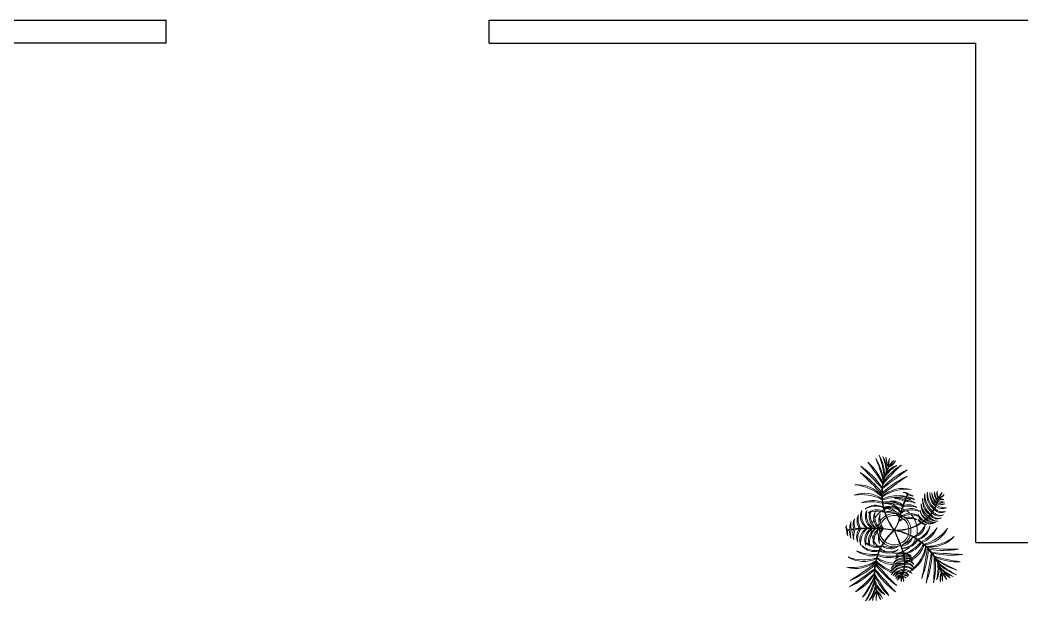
# Model space of a CAD drawing. Header units: inches. Extents: x -2770 to 3095, y -2847 to 3009.
# Drawn here: x 48.093 to 52.437, y 104.077 to 106.597 of the extents above; entities that cross this region are included whole.
import ezdxf

# ---------------------------------------------------------------- set-up
doc = ezdxf.new("R2010")
doc.units = ezdxf.units.IN
doc.header["$LTSCALE"] = 0.1
doc.header["$MEASUREMENT"] = 0
doc.layers.add('VERDE giardino - trees garden', color=7, linetype='Continuous', lineweight=13, true_color=0x317e30)

msp = doc.modelspace()

# ---------------------------------------------------------------- linework, layer by layer
for p, q in [((47.41352, 106.59743), (48.72636, 106.59743)), ((48.72636, 106.49743), (48.72636, 106.59743)), ((50.12636, 106.59743), (53.0487, 106.59743)), ((50.12636, 106.49743), (50.12636, 106.59743)), ((48.72636, 106.49743), (47.41352, 106.49743)), ((50.12636, 106.49743), (52.23661, 106.49743)), ((52.23661, 104.3311), (52.23661, 106.49743)), ((52.23661, 104.3311), (52.53707, 104.33117))]:
    msp.add_line(p, q)
at = {"layer": 'VERDE giardino - trees garden'}
for points in [[(51.9186, 104.47724, -0.0032741), (51.92104, 104.48459, -0.1856989), (51.98113, 104.48284, 0.2665843), (51.92317, 104.49075, -0.0074359), (51.92924, 104.50724, -0.1390541), (51.9746, 104.50177, 0.1965035), (51.93172, 104.51358, -0.003728), (51.93504, 104.52174, -0.0300523), (51.95602, 104.51556, 0.0340886), (51.9407, 104.52335, -0.0931431), (51.97094, 104.51689, 0.1522864), (51.93813, 104.52903, -0.0039536), (51.9419, 104.53758, -0.0733329), (51.96557, 104.53154, 0.1034161), (51.94392, 104.54201, -0.6754846), (51.94197, 104.54306, 0.2299825), (51.92207, 104.5485, -0.2513535), (51.94004, 104.53883, 0.0042841), (51.93594, 104.52953, 0.1547488), (51.9006, 104.53308, 0.1407181), (51.8324, 104.51884, -0.010568), (51.8317, 104.52968, -0.1755671), (51.95606, 104.5608, 0.2516699), (51.83163, 104.53146, -0.0076747), (51.83147, 104.53935, -0.0266076), (51.939, 104.61825, 0.0712426), (51.83153, 104.54666, -0.0184111), (51.83266, 104.56553, -0.0118723), (51.93908, 104.64607, 0.0836322), (51.8331, 104.56967, -0.0159924), (51.83547, 104.58592, -0.0318084), (51.91423, 104.66696, 0.1089945), (51.83666, 104.59216, -0.0229338), (51.84243, 104.61499, -0.1161538), (51.89508, 104.66541, 0.1985994), (51.8459, 104.62565, -0.034164), (51.85972, 104.65786, 0.1648462), (51.88925, 104.68512, -0.0918744), (51.85994, 104.65828, -0.0041172), (51.86191, 104.66202, -0.0169188), (51.88092, 104.6874, 0.1137096), (51.85956, 104.65863, -0.0732199), (51.86259, 104.69548, 0.1367607), (51.85904, 104.66134, 0.0029098), (51.85765, 104.65866, -0.0372397), (51.84737, 104.70075, 0.1446316), (51.85747, 104.65831, 0.018041), (51.8496, 104.64137, 0.1563829), (51.83314, 104.70465, -0.0900953), (51.84815, 104.63788, 0.0172649), (51.84203, 104.62108, 0.1184772), (51.81801, 104.70916, -0.0572395), (51.83996, 104.61444, 0.0098791), (51.83724, 104.60457, 0.0814523), (51.80332, 104.69574, -0.0368828), (51.83585, 104.59882, 0.0088876), (51.83394, 104.58982, 0.1119403), (51.76832, 104.67884, -0.0319462), (51.83318, 104.5857, 0.0157176), (51.83086, 104.56959, 0.0838459), (51.73844, 104.66241, -0.0118756), (51.83046, 104.56569, 0.0169051), (51.82936, 104.54821, 0.070199), (51.73608, 104.63478, -0.0265549), (51.82926, 104.53971, 0.0070618), (51.82939, 104.5324, 0.2496282), (51.712, 104.58067, -0.1751685), (51.82947, 104.53004, 0.0097874), (51.83009, 104.51992, 0.2582002), (51.7089, 104.53569, -0.1741813), (51.83044, 104.51594, 0.0100747), (51.83165, 104.50557, 0.196953), (51.74061, 104.50302, -0.1112711), (51.83227, 104.50131, 0.0160734), (51.83534, 104.48495, 0.3066703), (51.75775, 104.47626, -0.2282961), (51.83607, 104.48174, 0.0087607), (51.83829, 104.47294, 0.0229391)], [(51.85765, 104.65866, 0.0003777), (51.85747, 104.65831, 0.0408658)], [(51.85972, 104.65786, -0.0004616), (51.85994, 104.65828)], [(51.83724, 104.60457, 0.0057094), (51.83585, 104.59882, 0.0408658)], [(51.84203, 104.62108, 0.0067142), (51.83996, 104.61444, 0.0408658)], [(51.84243, 104.61499, -0.0109195), (51.8459, 104.62565)], [(51.8496, 104.64137, 0.0036482), (51.84815, 104.63788, 0.0408658)], [(51.83086, 104.56959, 0.0037911), (51.83046, 104.56569, 0.0408658)], [(51.83266, 104.56553, -0.0040479), (51.8331, 104.56967)], [(51.83394, 104.58982, 0.0040361), (51.83318, 104.5857, 0.0408658)], [(51.83547, 104.58592, -0.0061882), (51.83666, 104.59216)], [(51.82936, 104.54821, 0.0082092), (51.82926, 104.53971, 0.0408658)], [(51.82939, 104.5324, 0.0022765), (51.82947, 104.53004, 0.0408658)], [(51.83009, 104.51992, 0.0038591), (51.83044, 104.51594, 0.0408658)], [(51.83147, 104.53935, -0.0071248), (51.83153, 104.54666)], [(51.8317, 104.52968, -0.0017434), (51.83163, 104.53146)], [(51.83269, 104.51567, -0.0031045), (51.8324, 104.51884)], [(51.93285, 104.52223, 0.1405232), (51.83269, 104.51567, 0.0101237), (51.83392, 104.50534, -0.1388288), (51.89916, 104.50036, 0.1060773), (51.86533, 104.50984, -0.2675666), (51.92096, 104.49113, -0.007749), (51.92731, 104.50839, 0.1334177), (51.88574, 104.52249, -0.197101), (51.92953, 104.51404, -0.0038081), (51.93293, 104.52241)], [(51.9006, 104.53308, -0.082287), (51.9407, 104.52335, 0.0300961)], [(51.93172, 104.51358, 0.0028782), (51.92924, 104.50724)], [(51.93504, 104.52174, 0.0030806), (51.93285, 104.52223, 0.1760852)], [(52.07864, 104.52669, 0.1964968), (52.09935, 104.53908, -0.3393506), (52.07835, 104.52605, -0.0010929), (52.07826, 104.52606), (52.09166, 104.54852, 0.1095325), (52.07607, 104.52641, -0.0006462), (52.07595, 104.52594, -0.1468809), (52.06879, 104.55402, 0.2497023), (52.07493, 104.52207, -0.0084738), (52.07314, 104.516, -0.182999), (52.05743, 104.55054, 0.2272095), (52.07141, 104.51074, -0.0100915), (52.06881, 104.50367, -0.1829272), (52.04674, 104.54605, 0.2298257), (52.06727, 104.49985, -0.0086045), (52.06469, 104.49396, -0.1992949), (52.03723, 104.54745, 0.2214673), (52.06192, 104.48817, -0.0126605), (52.05747, 104.47982, -0.2410863), (52.02742, 104.54995, 0.2881336), (52.0551, 104.47575, -0.0140466), (52.04946, 104.4669, -0.231299), (52.01602, 104.54368, 0.2892541), (52.04634, 104.46244, -0.0124142), (52.04073, 104.45506, -0.2487067), (52.00712, 104.52379, 0.2803333), (52.03714, 104.45071, -0.0100485), (52.03216, 104.44509, -0.2315583), (52.00037, 104.49893, 0.2859723), (52.02777, 104.44048, -0.010639), (52.02206, 104.43495, -0.2362864), (51.99536, 104.47056, 0.2289416), (52.01842, 104.43165, -0.0103543), (52.01252, 104.42666, -0.1998259), (51.98697, 104.45319, 0.2758713), (52.00803, 104.42313, -0.0088571), (52.00269, 104.41922, -0.1543213), (51.98657, 104.43124, 0.2582605), (52.00019, 104.41748, -0.0307744), (51.98046, 104.40572, 0.0735685)], [(51.98093, 104.40347, 0.0329043), (52.00226, 104.41622, 0.3178556), (52.02311, 104.40965, -0.1824855), (52.00478, 104.41798, 0.008732), (52.01008, 104.42191, 0.2377566), (52.05315, 104.41301, -0.1817554), (52.01455, 104.42546, 0.0097218), (52.02015, 104.43023, 0.2607588), (52.06202, 104.41767, -0.1737805), (52.02394, 104.43368, 0.0101918), (52.02946, 104.43905, 0.2526173), (52.0727, 104.42395, -0.2605349), (52.03373, 104.44353, 0.0098858), (52.03869, 104.44912, 0.3788575), (52.08838, 104.43777, -0.3467614), (52.04225, 104.45342, 0.0123544), (52.04791, 104.46084, 0.3735213), (52.09695, 104.45079, -0.3260484), (52.05099, 104.46523, 0.0141192), (52.05676, 104.47421, 0.3393974), (52.10595, 104.46534, -0.281611), (52.05912, 104.47825, 0.0127726), (52.06368, 104.48676, 0.2388744), (52.10966, 104.48071, -0.1268449), (52.06653, 104.49267, 0.0084631), (52.06911, 104.49852, 0.2909011), (52.10209, 104.49939, -0.1823557), (52.07068, 104.50239, 0.0097267), (52.07324, 104.50928, 0.2251451), (52.10059, 104.50645, -0.0899286), (52.07502, 104.5146, 0.0080981), (52.07677, 104.52047, 0.1815349), (52.09853, 104.51709, -0.001325), (52.0778, 104.52428, 0.0024488), (52.07826, 104.52607, 0.3420496)], [(52.07141, 104.51074, 0.0074117), (52.07314, 104.516, 0.3587437)], [(52.07324, 104.50928, 0.0074229), (52.07502, 104.5146, 0.3420496)], [(52.07493, 104.52207, 0.0053565), (52.07595, 104.52594, 0.3587437)], [(52.07607, 104.52641, 0.0273353), (52.07826, 104.52606, -0.217634)], [(52.07677, 104.52047, 0.0052197), (52.0778, 104.52428, 0.3420496)], [(51.78457, 104.39651, -0.2399125), (51.76375, 104.46957, 0.3776554), (51.78436, 104.39467, 0.0010095), (51.78432, 104.39427, 0.0077094), (51.76603, 104.3941, -0.2523863), (51.74246, 104.46999, 0.3869458), (51.76468, 104.39407, 0.0114131), (51.73764, 104.39272, -0.1817443), (51.72788, 104.45083, 0.2675666), (51.73194, 104.39228, 0.007749), (51.71365, 104.39049, -0.1334177), (51.71049, 104.43428, 0.197101), (51.70762, 104.38978, 0.0046762), (51.69662, 104.38831, -0.1020736), (51.69628, 104.42214, 0.1526255), (51.69101, 104.38748, 0.0042841), (51.68098, 104.38586, -0.2513535), (51.67615, 104.40569, 0.2299825), (51.67639, 104.38506, -0.014727), (51.67694, 104.38403, 0.1082635), (51.68158, 104.35931, -0.0733329), (51.68171, 104.38374, -0.0039536), (51.69094, 104.38523, 0.1522864), (51.69441, 104.35042, -0.1082044), (51.69707, 104.38614, -0.0044572), (51.70751, 104.38754, 0.1965035), (51.70811, 104.34307, -0.1390541), (51.71427, 104.38834, -0.0074359), (51.73176, 104.39005, 0.2665843), (51.72478, 104.33197, -0.1856989), (51.73826, 104.39055, -0.0109624), (51.76414, 104.39184, 0.3842177), (51.73848, 104.31745, -0.2518218), (51.76584, 104.39189, -0.0077332), (51.78412, 104.39206, 0.00108), (51.78408, 104.39163, 0.3765395), (51.7598, 104.31802, -0.039649), (51.75898, 104.33126, 0.2901552), (51.81546, 104.31142, 0.0229391)], [(51.83035, 104.46844, 0.2374347), (51.78014, 104.46593, -0.0084948), (51.78064, 104.46873, 0.0158496), (51.77911, 104.46533, 0.0482983), (51.77043, 104.45895, -0.0209252), (51.7778, 104.46185, 0.2485212), (51.78658, 104.40754, 0.0281803)], [(51.83829, 104.47294, 0.0944279), (51.88074, 104.38577, 0.0408658), (51.78432, 104.39427)], [(51.83829, 104.47294, 0.0229391), (51.83035, 104.46844, 0.2374347)], [(51.83165, 104.50557, 0.0041574), (51.83227, 104.50131, 0.0408658)], [(51.8345, 104.5014, -0.0038845), (51.83392, 104.50534)], [(51.91653, 104.478, -0.0034356), (51.9191, 104.48574, 0.0293327), (51.91173, 104.49223, 0.0940657), (51.8345, 104.5014, 0.0166306), (51.83767, 104.48462, -0.1786005)], [(51.83534, 104.48495, 0.0031766), (51.83607, 104.48174, 0.0408658)], [(51.83767, 104.48462, -0.1786005), (51.88534, 104.48369, -0.008554)], [(51.83827, 104.482, -0.0026161), (51.83767, 104.48462)], [(51.87029, 104.48285, 0.0902841), (51.83827, 104.482, 0.0080974), (51.84031, 104.47394, -0.0278419)], [(51.85072, 104.47821, 0.0352965), (51.83932, 104.47983, -0.3665722), (51.83928, 104.47999, -0.0821904), (51.85813, 104.48047, -0.0311688)], [(51.84031, 104.47394, -0.0278419), (51.85054, 104.47816), (51.85072, 104.47821, 0.0352965)], [(51.90844, 104.45091, 0.012738), (51.90123, 104.42157, -0.0230206), (51.88318, 104.3862, -0.0959485), (51.84031, 104.47394)], [(51.88874, 104.48356, 0.1448742), (51.84433, 104.50049, -0.2548841), (51.89769, 104.48266, -0.0488663)], [(51.85056, 104.47824, -0.0863636), (51.87655, 104.46779)], [(51.85813, 104.48047, -0.0311688), (51.87029, 104.48285, 0.0902841)], [(51.89051, 104.46456, 0.1602024), (51.85813, 104.48047, 0.3665722)], [(51.87015, 104.48287, -0.1293523), (51.9119, 104.46477, 0.4313754), (51.91197, 104.46501, 0.1197953), (51.88534, 104.48369)], [(51.88534, 104.48369, -0.008554), (51.88874, 104.48356, 0.1448742)], [(51.88874, 104.48356, -0.0177818), (51.89334, 104.47978)], [(51.89769, 104.48266, -0.0488663), (51.91653, 104.478, -0.0034356)], [(51.90624, 104.47081, 0.062421), (51.89769, 104.48266, -0.1630761)], [(51.91173, 104.49223, -0.0149452), (51.9235, 104.48812, 0.0568992), (51.89916, 104.50036, 0.1972865)], [(51.91326, 104.45987, -0.088667), (51.92992, 104.47212, 0.2518218)], [(51.92992, 104.47212, 0.0312494), (51.9186, 104.47724, -0.0032741)], [(51.92317, 104.49075, 0.0007717), (51.92256, 104.48903), (51.92248, 104.48878)], [(51.9355, 104.46893, -0.1731607), (51.99172, 104.46592, 0.2858137), (51.92992, 104.47212, 0.0312494)], [(52.0551, 104.47575, 0.0063089), (52.05747, 104.47982, 0.3587437)], [(52.05676, 104.47421, 0.0061961), (52.05912, 104.47825, 0.3420496)], [(52.06192, 104.48817, 0.0086012), (52.06469, 104.49396, 0.3587437)], [(52.06368, 104.48676, 0.0086755), (52.06653, 104.49267, 0.3420496)], [(52.06727, 104.49985, 0.0055037), (52.06881, 104.50367, 0.3587437)], [(52.06911, 104.49852, 0.0055211), (52.07068, 104.50239, 0.3420496)], [(51.7778, 104.46185, -0.0051462), (51.77965, 104.46246, 0.3695329)], [(51.78843, 104.41419, -0.1498099), (51.77965, 104.46246, -0.1241828), (51.82591, 104.46548, 0.0989213)], [(51.78014, 104.46593, 0.0053091), (51.77911, 104.46533, -0.0209252)], [(51.79468, 104.42943, 0.0414731), (51.78843, 104.41419, -0.1498099)], [(51.79908, 104.43718, -0.0818375), (51.7999, 104.4644, 0.1539525), (51.79468, 104.42943, 0.0414731)], [(51.81538, 104.39326, -0.1832685), (51.79468, 104.42943, 0.2327009)], [(51.82591, 104.46548, 0.0989213), (51.79908, 104.43718, -0.0818375)], [(51.79908, 104.43718, 0.1480441), (51.81919, 104.39303, 0.2366064)], [(51.82936, 104.39228, -0.2906831), (51.82231, 104.45488, 0.2000612), (51.83521, 104.39176, 0.2045448)], [(51.82591, 104.46548, -0.0436018), (51.84181, 104.46109, 0.3695329)], [(51.84157, 104.46182, 0.0584716), (51.83035, 104.46844, -0.0209252)], [(51.84412, 104.46114, -0.3638175), (51.91462, 104.4472, 0.1964734), (51.84422, 104.46081, 0.1964734)], [(51.91042, 104.44979, 0.0125497), (51.90337, 104.42098), (51.9033, 104.42076, -0.0230233), (51.88516, 104.3852, 0.1327898), (51.98046, 104.40572, 0.3587437)], [(51.97007, 104.43292, 0.2099289), (51.90361, 104.42209, 0.2478177)], [(51.90406, 104.42408, -0.3010933), (51.96764, 104.43702, 0.2478177)], [(51.95625, 104.45188, 0.1552968), (51.90738, 104.4381, 0.2498277)], [(51.90783, 104.43991, -0.2045575), (51.95043, 104.45766, 0.2498277)], [(51.9355, 104.46893, 0.0753744), (51.91279, 104.45824, 0.2518218)], [(51.95043, 104.45766, 0.0471154), (51.9355, 104.46893, -0.1731607)], [(51.95625, 104.45188, -0.0910004), (51.98579, 104.44544, 0.1633781), (51.95043, 104.45766, 0.0471154)], [(51.96764, 104.43702, 0.047136), (51.95625, 104.45188, -0.0910004)], [(51.97007, 104.43292, -0.0360151), (51.98149, 104.42909, 0.0682375), (51.96764, 104.43702, 0.047136)], [(51.98046, 104.40572, 0.0735685), (51.97007, 104.43292, -0.0360151)], [(52.00803, 104.42313, 0.0076421), (52.01252, 104.42666, 0.3587437)], [(52.01842, 104.43165, 0.006573), (52.02206, 104.43495, 0.3587437)], [(52.02015, 104.43023, 0.0067838), (52.02394, 104.43368, 0.3420496)], [(52.02777, 104.44048, 0.0085209), (52.03216, 104.44509, 0.3587437)], [(52.02946, 104.43905, 0.0081867), (52.03373, 104.44353, 0.3420496)], [(52.03714, 104.45071, 0.007547), (52.04073, 104.45506, 0.3587437)], [(52.03869, 104.44912, 0.007389), (52.04225, 104.45342, 0.3420496)], [(52.04634, 104.46244, 0.0072894), (52.04946, 104.4669, 0.3587437)], [(52.04791, 104.46084, 0.0070895), (52.05099, 104.46523, 0.3420496)], [(51.82241, 104.30551, 0.0087607), (51.81857, 104.29729, -0.2282961), (51.74268, 104.31739, 0.3066703), (51.81725, 104.29427, 0.0160734), (51.81117, 104.27878, -0.1112711), (51.72082, 104.29434, 0.196953), (51.80976, 104.27471, 0.0100747), (51.80662, 104.26476, -0.1741813), (51.68353, 104.26821, 0.2582002), (51.80553, 104.26091, 0.0097874), (51.80302, 104.25109, -0.1751685), (51.67812, 104.22344, 0.2496282), (51.80249, 104.24879, 0.0070618), (51.80098, 104.24163, -0.0265549), (51.6916, 104.16577, 0.070199), (51.79949, 104.23326, 0.0169051), (51.79728, 104.21589, -0.0118756), (51.68873, 104.13819, 0.0838459), (51.79695, 104.21198, 0.0157176), (51.7962, 104.19572, -0.0319462), (51.71498, 104.11644, 0.1119403), (51.79617, 104.19154, 0.0088876), (51.79635, 104.18233, -0.0368828), (51.74618, 104.09325, 0.0814523), (51.79663, 104.17642, 0.0098791), (51.79745, 104.16622, -0.0572395), (51.75808, 104.07732, 0.1184772), (51.79823, 104.15931, 0.0172649), (51.80109, 104.14166, -0.0900953), (51.77379, 104.0789, 0.1563829), (51.80185, 104.13796, 0.018041), (51.8064, 104.11984, 0.1446316), (51.7885, 104.08006, -0.0372397), (51.80651, 104.11946, 0.0056725), (51.80822, 104.11384, 0.1370261), (51.80527, 104.07957, -0.0732199), (51.80922, 104.11634, 0.1137096), (51.82478, 104.08407, -0.0165977), (51.81113, 104.11202, -0.0075369), (51.80883, 104.11941, -0.0918744), (51.83257, 104.08753, 0.1648462), (51.8087, 104.11986, -0.034164), (51.80118, 104.1541, 0.1985994), (51.842, 104.1058, -0.1161538), (51.79977, 104.16522, -0.0229338), (51.7984, 104.18872, 0.1089945), (51.86053, 104.10068, -0.0318084), (51.7984, 104.19508, -0.0159924), (51.79913, 104.21149, 0.0836322), (51.88886, 104.11652, -0.0118723), (51.79948, 104.21563, -0.0184111), (51.80191, 104.23437, 0.0712426), (51.89401, 104.14386, -0.0266076), (51.80323, 104.24157, -0.0076747), (51.80487, 104.24928, 0.1459954), (51.86754, 104.20418, 0.0128276), (51.86597, 104.20106, -0.0113109), (51.86809, 104.20399, 0.016484), (51.8766, 104.20139, 0.0481536), (51.87043, 104.19108, -0.0448379), (51.87823, 104.20096, 0.0184824), (51.88798, 104.19884, 0.0577543), (51.87827, 104.1878, -0.0614467), (51.8904, 104.19843, 0.0170609), (51.89954, 104.19728, 0.1012267), (51.88535, 104.18392, -0.1025315), (51.90433, 104.19693, 0.0293887), (51.92019, 104.19699, -0.0032219), (51.91957, 104.19507, 0.2259469), (51.89025, 104.17549, -0.1818539), (51.91807, 104.19066, -0.0085306), (51.91618, 104.18566, 0.2477082), (51.8961, 104.16741, -0.1430252), (51.91452, 104.18236, 0.2196648), (51.91466, 104.1614, -0.0998345), (51.91579, 104.18215, -0.2188405), (51.92396, 104.16204, 0.3157275), (51.91737, 104.18273, -0.0013123), (51.93473, 104.17711, 0.1810354), (51.9182, 104.18471, 0.0065497), (51.92041, 104.19065, -0.0892118), (51.9415, 104.1832, 0.2233846), (51.92192, 104.19513, 0.0096903), (51.92368, 104.20103, -0.1811357), (51.94608, 104.18717, 0.2890282), (51.92459, 104.20443, 0.0076278), (51.92589, 104.21023, -0.1257254), (51.96061, 104.19585, 0.0795911), (51.95137, 104.20588, 0.0232628), (51.96213, 104.21236, -0.0367726), (51.9659, 104.20804, 0.041452), (51.96301, 104.21296, 0.2231835), (52.02154, 104.31175, -0.0076747), (52.02704, 104.3061, -0.0266076), (52.00221, 104.17505, 0.0712426), (52.03198, 104.30071, -0.0184111), (52.04402, 104.28614, -0.0118723), (52.02112, 104.15466, 0.0836322), (52.04653, 104.28281, -0.0159924), (52.05588, 104.26931, -0.0318084), (52.05354, 104.15633, 0.1089945), (52.05926, 104.26393, -0.0229338), (52.07061, 104.24331, -0.1161538), (52.06649, 104.17053, 0.1985994), (52.07534, 104.23314, -0.034164), (52.0872, 104.20016, 0.1648462), (52.0842, 104.16008, -0.0918744), (52.08733, 104.1997, -0.0055521), (52.08882, 104.1942, -0.0164584), (52.0921, 104.16353, 0.1137096), (52.0881, 104.19914, -0.0732199), (52.11102, 104.17011, 0.1373717), (52.0902, 104.1976, 0.0033885), (52.08926, 104.20099, -0.0372397), (52.12549, 104.17721, 0.1446316), (52.08916, 104.20136, 0.018041), (52.08336, 104.21912, 0.1563829), (52.13856, 104.18407, -0.0900953), (52.08203, 104.22266, 0.0172649), (52.07506, 104.23913, 0.1184772), (52.1527, 104.19109, -0.0572395), (52.07204, 104.24539, 0.0098791), (52.0673, 104.25446, 0.0814523), (52.15429, 104.21092, -0.0368828), (52.0644, 104.25962, 0.0088876), (52.05965, 104.2675, 0.1119403), (52.16836, 104.24715, -0.0319462), (52.0574, 104.27103, 0.0157176), (52.04811, 104.28439, 0.0838459), (52.179, 104.27955, -0.0118756), (52.04574, 104.28753, 0.0169051), (52.03463, 104.30105, 0.070199), (52.16188, 104.30136, -0.0265549), (52.0289, 104.30734, 0.0070618), (52.02382, 104.3126, 0.2496282), (52.14259, 104.35735, -0.1751685), (52.02215, 104.31427, 0.0097874), (52.01479, 104.32125, 0.2582002), (52.11418, 104.39237, -0.1741813), (52.01182, 104.32392, 0.0100747), (52.00387, 104.33067, 0.196953), (52.06871, 104.39464, -0.1112711), (52.00051, 104.33337, 0.0160734), (51.98711, 104.34325, 0.3066703), (52.03793, 104.40251, -0.2282961), (51.98439, 104.34509, 0.0087607), (51.97676, 104.35001, 0.0229391)], [(51.73826, 104.39055, 0.0027576), (51.73176, 104.39005, 0.0869414)], [(51.73764, 104.39272, 0.0024064), (51.73194, 104.39228)], [(51.78409, 104.37668, 0.2463612), (51.77491, 104.32287, -0.0480354), (51.75898, 104.33161, -0.1953293), (51.78395, 104.38946, 0.0321472)], [(51.76584, 104.39189, 0.0007203), (51.76414, 104.39184, 0.0869414)], [(51.76603, 104.3941, 0.0005688), (51.76468, 104.39407)], [(51.78395, 104.38946, 0.0321472), (51.78409, 104.37668, 0.2463612)], [(51.78482, 104.39206, 0.0036015), (51.78408, 104.39163, -0.039649)], [(51.80109, 104.39172, 0.0974756), (51.78409, 104.37668, 0.3624726)], [(51.82241, 104.30551, -0.094945), (51.88089, 104.3835, 0.0411668), (51.78412, 104.39206, 0.0869414)], [(51.78436, 104.39467, 0.0031683), (51.78498, 104.39427, 0.3917874)], [(51.78658, 104.40754, 0.0281803), (51.78457, 104.39651, -0.2399125)], [(51.78675, 104.39425, -0.0093681), (51.78457, 104.39651, 0.3776554)], [(51.80313, 104.39164, 0.0892555), (51.78512, 104.36808, 0.2392592)], [(51.78658, 104.40754, 0.0852294), (51.80109, 104.39393, 0.3514139)], [(51.78843, 104.41419, 0.0754491), (51.80319, 104.39385, 0.2328029)], [(51.79152, 104.3458, -0.2292285), (51.81545, 104.39105)], [(51.81898, 104.39083, 0.1797489), (51.79547, 104.33746, -0.3477889)], [(51.83523, 104.38954, 0.2004779), (51.81898, 104.32708, -0.2955349), (51.82999, 104.39001)], [(51.96611, 104.35628, 0.0722797), (51.89648, 104.38275, 0.1165979), (51.98093, 104.40347, 0.3420496)], [(51.9795, 104.35872, 0.2948093), (52.01684, 104.40653, -0.1507451), (51.98073, 104.36391, 0.1003949)], [(51.98073, 104.36391, 0.1003949), (51.98093, 104.40347, 0.0329043)], [(52.00019, 104.41748, 0.0040758), (52.00269, 104.41922, 0.3587437)], [(52.00226, 104.41622, 0.0040637), (52.00478, 104.41798, 0.3420496)], [(52.01008, 104.42191, 0.0075515), (52.01455, 104.42546, 0.3420496)], [(51.81165, 104.31517, -0.096277), (51.77621, 104.32232, -0.1420276), (51.78512, 104.36808, 0.0584443)], [(51.78512, 104.36808, 0.0584443), (51.79152, 104.3458, 0.1098063)], [(51.79152, 104.3458, 0.1098063), (51.79615, 104.32072, -0.0501611), (51.79547, 104.33746, 0.0695573)], [(51.9099, 104.31798, 0.0173809), (51.88294, 104.38238, 0.0961165), (51.82421, 104.30415, 0.2962588)], [(51.96364, 104.35511, 0.0815148), (51.8852, 104.38275, -0.0172844), (51.91204, 104.31856)], [(51.96364, 104.35511, -0.1988132), (51.90238, 104.31636, 0.3681997), (51.96371, 104.35507, 0.3681997)], [(51.95004, 104.31039, 0.1745995), (51.98517, 104.34189, -0.0163482), (51.99871, 104.33197, -0.0967039)], [(51.96021, 104.32105, 0.0787131), (51.97596, 104.34791, -0.0080974)], [(51.97596, 104.34791, -0.0080974), (51.98295, 104.3434, -0.0876347), (51.96047, 104.32137)], [(51.96371, 104.35507, 0.0000792), (51.96364, 104.35511, -0.0172844)], [(51.97596, 104.34791, 0.0138203), (51.96371, 104.35507, -0.0172844)], [(51.98073, 104.36391, -0.0436018), (51.96611, 104.35628)], [(51.96677, 104.35591, 0.0007343), (51.96611, 104.35628, 0.3420496)], [(51.96677, 104.35591, 0.0584716), (51.9795, 104.35872, -0.1956328)], [(51.97676, 104.35001, 0.0111954), (51.96677, 104.35591, 0.3420496)], [(51.97676, 104.35001, 0.0229391), (51.9795, 104.35872, 0.2948093)], [(51.98517, 104.34189, 0.0026161), (51.98295, 104.3434, -0.0172844)], [(51.98711, 104.34325, 0.0031766), (51.98439, 104.34509, 0.3420496)], [(51.75898, 104.33161, -0.001903), (51.75839, 104.33201, 0.0042874), (51.75898, 104.33126, 0.3594776)], [(51.77621, 104.32232, -0.0037359), (51.77491, 104.32287, 0.2948093)], [(51.79547, 104.33746, 0.0695573), (51.81165, 104.31517, -0.096277)], [(51.82809, 104.31648, -0.0436018), (51.81165, 104.31517, 0.2948093)], [(51.81546, 104.31142, 0.0584716), (51.82773, 104.31582, 0.3594776)], [(51.81546, 104.31142, 0.0229391), (51.82241, 104.30551, 0.0087607)], [(51.81725, 104.29427, -0.0031766), (51.81857, 104.29729, 0.0869414)], [(51.82091, 104.29711, 0.0023881), (51.81992, 104.29487, 0.2962588)], [(51.82421, 104.30415, 0.0075714), (51.82091, 104.29711, 0.0885111)], [(51.82091, 104.29711, 0.0885111), (51.85184, 104.28981, -0.0787131)], [(51.85184, 104.28981, -0.0787131), (51.82421, 104.30415, 0.0075714)], [(51.83072, 104.31667, 0.3615193), (51.90224, 104.3161), (51.9016, 104.31618, -0.1938216), (51.83081, 104.31683)], [(51.85184, 104.28981, 0.1377224), (51.89958, 104.3004, -0.1278245), (51.86768, 104.28593)], [(51.9195, 104.29151, 0.0033031), (51.91507, 104.30402), (51.91494, 104.30437, 0.0030313), (51.91073, 104.3158)], [(51.95004, 104.31039, -0.1266313), (51.91563, 104.30577, 0.1335604), (51.96047, 104.32137, 0.2238148)], [(51.92155, 104.29234, 0.0032759), (51.91715, 104.30477), (51.91702, 104.30512, 0.000136), (51.91683, 104.30564)], [(51.99871, 104.33197, -0.0967039), (51.93441, 104.28451, 0.0652369), (51.92381, 104.28569, 0.0004191), (51.92374, 104.28594), (51.92372, 104.286, 0.0016629), (51.92155, 104.29234, 0.0853436)], [(51.92155, 104.29234, 0.0853436), (51.95004, 104.31039, 0.1745995)], [(52.00164, 104.32963, 0.0036471), (51.99871, 104.33197, -0.0172844)], [(52.00387, 104.33067, 0.0041574), (52.00051, 104.33337, 0.3420496)], [(52.01237, 104.32046, 0.0031045), (52.00999, 104.32258, -0.0172844)], [(52.01479, 104.32125, 0.0038591), (52.01182, 104.32392, 0.3420496)], [(52.02154, 104.31175, 0.0017434), (52.02027, 104.31301, -0.0172844)], [(52.02382, 104.3126, 0.0022765), (52.02215, 104.31427, 0.3420496)], [(52.03198, 104.30071, 0.0071248), (52.02704, 104.3061, -0.0172844)], [(52.03463, 104.30105, 0.0082092), (52.0289, 104.30734, 0.3420496)], [(51.80553, 104.26091, -0.0038591), (51.80662, 104.26476, 0.0869414)], [(51.80888, 104.2646, 0.0031045), (51.808, 104.26153, 0.2962588)], [(51.86768, 104.28593, -0.1800951), (51.81992, 104.29487, 0.0171025), (51.81343, 104.27855, 0.1113805), (51.90511, 104.27438, -0.2012494), (51.8122, 104.27501, 0.0106436), (51.80888, 104.2646, 0.1152278)], [(51.80888, 104.2646, 0.1152278), (51.88791, 104.23978, -0.165702), (51.92701, 104.25269, 0.0100749), (51.92652, 104.25898, 0.2235164), (51.88, 104.2411, -0.2747516), (51.87953, 104.24116, -0.2777469), (51.9259, 104.26429, 0.0106861), (51.92488, 104.27091, 0.2350945), (51.88914, 104.26053, -0.2278393), (51.92411, 104.27494, 0.0074955), (51.9231, 104.27953), (51.92306, 104.27971, 0.0026368), (51.92267, 104.28132, 0.1985407), (51.8923, 104.27642, -0.2736934), (51.9214, 104.28596, 0.0014607), (51.9195, 104.29151, -0.1332707)], [(51.80976, 104.27471, -0.0041574), (51.81117, 104.27878, 0.0869414)], [(51.81343, 104.27855, 0.0036471), (51.8122, 104.27501, 0.2962588)], [(51.9195, 104.29151, -0.1332707), (51.86768, 104.28593, -0.1800951)], [(51.92267, 104.28132, 0.0066117), (51.92162, 104.28532, 0.000167), (51.9214, 104.28596)], [(51.92527, 104.27999, -0.0041032), (51.92333, 104.27963, 0.0023892), (51.92517, 104.28039, 0.1113805)], [(51.92501, 104.28105, 0.0075422), (51.92381, 104.28569)], [(51.92488, 104.27091, 0.0065432), (51.92411, 104.27494)], [(51.92652, 104.25898, 0.0085328), (51.9259, 104.26429)], [(51.92674, 104.28105, 0.0100931), (51.93441, 104.28451, 0.1113805)], [(51.93848, 104.28328, -0.018916), (51.92971, 104.28092, 0.0044265)], [(51.94243, 104.2502, 0.0078744), (51.94729, 104.25325, 0.1592895)], [(51.95485, 104.25844, 0.002128), (51.95611, 104.25935, 0.1592895)], [(52.04653, 104.28281, 0.0040479), (52.04402, 104.28614, -0.0172844)], [(52.04811, 104.28439, 0.0037911), (52.04574, 104.28753, 0.3420496)], [(52.05926, 104.26393, 0.0061882), (52.05588, 104.26931, -0.0172844)], [(52.05965, 104.2675, 0.0040361), (52.0574, 104.27103, 0.3420496)], [(52.0673, 104.25446, 0.0057094), (52.0644, 104.25962, 0.3420496)], [(51.79695, 104.21198, -0.0037911), (51.79728, 104.21589, 0.0869414)], [(51.79948, 104.21563, 0.0040479), (51.79913, 104.21149, 0.2962588)], [(51.79949, 104.23326, -0.0082092), (51.80098, 104.24163, 0.0869414)], [(51.80323, 104.24157, 0.0071248), (51.80191, 104.23437, 0.2962588)], [(51.80249, 104.24879, -0.0022765), (51.80302, 104.25109, 0.0869414)], [(51.80527, 104.25103, 0.0017434), (51.80487, 104.24928, 0.2962588)], [(51.88128, 104.23401, 0.0064564), (51.88454, 104.23391, 0.0101523)], [(51.89307, 104.23947, -0.0070966), (51.88791, 104.23978)], [(51.90084, 104.23467, 0.0343793), (51.9179, 104.23778, 0.0101523), (51.92467, 104.24075, -0.0435075)], [(51.9179, 104.23778, 0.0193105), (51.92725, 104.24054, 0.2554822)], [(51.92357, 104.20973, 0.0086003), (51.92465, 104.21501)], [(51.9259, 104.22287, 0.0063277), (51.92638, 104.2268)], [(51.92722, 104.24796, 0.0075539), (51.92701, 104.25269)], [(51.92707, 104.23558, 0.0079134), (51.92725, 104.24054, 0.0022944)], [(51.92725, 104.24054, 0.0022944), (51.92727, 104.24198, 0.0075539)], [(51.9607, 104.2137, 0.0018672), (51.96176, 104.21463, 0.1755671)], [(51.96301, 104.21296, -0.0019773), (51.96213, 104.21236, 0.0173999)], [(52.07534, 104.23314, 0.0109195), (52.07061, 104.24331, -0.0172844)], [(52.07506, 104.23913, 0.0067142), (52.07204, 104.24539, 0.3420496)], [(52.08336, 104.21912, 0.0036482), (52.08203, 104.22266, 0.3420496)], [(51.79617, 104.19154, -0.0040361), (51.7962, 104.19572, 0.0869414)], [(51.79663, 104.17642, -0.0057094), (51.79635, 104.18233, 0.0869414)], [(51.79823, 104.15931, -0.0067142), (51.79745, 104.16622, 0.0869414)], [(51.7984, 104.19508, 0.0061882), (51.7984, 104.18872, 0.2962588)], [(51.86754, 104.20418, 0.0010724), (51.86809, 104.20399, -0.0017509)], [(51.87168, 104.2084, -0.0019196), (51.87033, 104.20891)], [(51.8766, 104.20139, 0.0031233), (51.87823, 104.20096, -0.0017509)], [(51.88217, 104.20481, -0.0031284), (51.87992, 104.20552)], [(51.88798, 104.19884, 0.0045337), (51.8904, 104.19843, -0.0017509)], [(51.89503, 104.20131, -0.0043254), (51.89187, 104.20208)], [(51.89954, 104.19728, 0.0088896), (51.90433, 104.19693, -0.0017509)], [(51.90889, 104.19862, -0.0071558), (51.90358, 104.19953)], [(51.91807, 104.19066, 0.0074206), (51.91957, 104.19507)], [(51.92019, 104.19699, 0.0025576), (51.92156, 104.19708, -0.0017509), (51.92025, 104.1972)], [(51.92142, 104.20114, 0.0055195), (51.92232, 104.20448)], [(51.95137, 104.20588, -0.0017291), (51.95055, 104.20544, 0.0011745), (51.95125, 104.20597, 0.1755671)], [(52.08733, 104.1997, 0.0004616), (52.0872, 104.20016, -0.0172844)], [(52.0902, 104.1976, 0.0101889), (52.0881, 104.19914, -0.0732199)], [(52.08926, 104.20099, 0.0003777), (52.08916, 104.20136, 0.3420496)], [(51.79977, 104.16522, 0.0109195), (51.80118, 104.1541, 0.2962588)], [(51.80185, 104.13796, -0.0036482), (51.80109, 104.14166, 0.0869414)], [(51.80651, 104.11946, -0.0003777), (51.8064, 104.11984, 0.0869414)], [(51.80822, 104.11384, -0.010528), (51.80922, 104.11634, 0.0732199)], [(51.8087, 104.11986, 0.0004616), (51.80883, 104.11941, 0.2962588)], [(51.80922, 104.11634, 0.0025234), (51.81113, 104.11202, -0.1137096)]]:
    msp.add_lwpolyline(points, format="xyb", dxfattribs=at)
for points in [[(51.95611, 104.25935, 0.1155789), (52.00999, 104.32258, 0.0106436), (52.00164, 104.32963, -0.1676728), (51.93848, 104.28328, -0.1422186), (51.95701, 104.26984, 0.1558251), (51.92971, 104.28092, -0.0094526), (51.92527, 104.27999, -0.0079593), (51.92635, 104.27504, -0.2624587), (51.95963, 104.26307, -0.8778044), (51.95954, 104.26299, 0.1747094), (51.92714, 104.2708, -0.0101558), (51.92812, 104.26442, -0.1812921)], [(51.96131, 104.25569, 0.1679702), (52.01237, 104.32046, -0.010568), (52.02027, 104.31301, -0.1557725), (51.96176, 104.21463, 0.2759978), (51.92862, 104.22703, 0.0141332), (51.92931, 104.23599, -0.3245413), (51.96724, 104.22234, 0.3718844), (51.92946, 104.24048, 0.0008947), (51.92947, 104.24105, 0.0428135), (51.94953, 104.249, -0.1796129), (51.96808, 104.23541, 0.1710246), (51.95325, 104.25094, 0.0175802), (51.9609, 104.25543, -0.0260946), (51.96404, 104.2531, 0.0232852)], [(51.808, 104.26153, 0.1589632), (51.88128, 104.23401, 0.0741125), (51.87007, 104.21889, -0.0764393), (51.88454, 104.23391, 0.0323687), (51.90084, 104.23467, 0.1496159), (51.87033, 104.20891, -0.1040744), (51.80527, 104.25103, -0.010568)], [(51.92517, 104.28039, 0.0020373), (51.92674, 104.28105, 0.0089), (51.92501, 104.28105, -0.0010585)], [(51.94729, 104.25325, 0.0125996), (51.95485, 104.25844, 0.179793), (51.92871, 104.25928, -0.009882), (51.92921, 104.25302, -0.1427602)], [(51.92707, 104.23558, -0.0140477), (51.92638, 104.2268, 0.213683), (51.87992, 104.20552, -0.0116034), (51.87168, 104.2084, -0.2003093)], [(51.9259, 104.22287, -0.0126898), (51.92465, 104.21501, 0.1406394), (51.89187, 104.20208, -0.0133955), (51.88217, 104.20481, -0.1732661)], [(51.92727, 104.24198, 0.0095396), (51.92722, 104.24796, 0.1304253), (51.89307, 104.23947, 0.0435075), (51.92467, 104.24075, 0.0039443)], [(51.89503, 104.20131, -0.1144154), (51.92357, 104.20973, -0.0086146), (51.92232, 104.20448, 0.1006486), (51.90358, 104.19953, -0.0115973)], [(51.92685, 104.21475, -0.1547158), (51.95125, 104.20597, 0.0162251), (51.9607, 104.2137, 0.227894), (51.92816, 104.22312, -0.0123275)], [(51.92949, 104.24307, 0.0202957), (51.94243, 104.2502, 0.1004308), (51.92942, 104.24834, -0.0082996)], [(51.92025, 104.1972, 0.0065485), (51.92142, 104.20114, 0.0565357), (51.90889, 104.19862, 0.0152216)]]:
    msp.add_lwpolyline(points, format="xyb", close=True, dxfattribs=at)
for centre, radius, start, end in [((51.92207, 104.67203), 0.06394, 189.62951, 192.10199), ((52.24629, 104.39389), 0.46867, 145.10209, 145.60685), ((52.48071, 104.29484), 0.59317, 158.31316, 158.89966), ((52.48071, 104.29484), 0.59317, 156.69383, 157.07537), ((52.48071, 104.29484), 0.59096, 156.65399, 157.07537), ((52.48071, 104.29484), 0.59317, 155.2625, 155.71199), ((52.48071, 104.29484), 0.59096, 155.27566, 155.74789), ((51.83794, 104.41701), 0.08372, 29.79826, 40.84913), ((52.48071, 104.29484), 0.59317, 162.01445, 164.52011), ((52.48071, 104.29484), 0.59096, 162.0225, 164.63712), ((52.48071, 104.29484), 0.59317, 160.86436, 161.22706), ((52.48071, 104.29484), 0.59317, 160.67555, 160.79306), ((52.48071, 104.29484), 0.59096, 160.86685, 161.27212), ((51.88331, 104.3842), 0.07248, 120.18139, 147.44518), ((51.88331, 104.3842), 0.06379, 121.27336, 155.06138), ((51.88331, 104.3842), 0.07248, 83.56283, 118.41675), ((51.88331, 104.3842), 0.06379, 74.23376, 119.27285), ((51.83297, 104.3963), 0.08372, 30.34676, 48.64418), ((51.84973, 104.42226), 0.05876, 17.89272, 34.90822), ((51.88331, 104.3842), 0.07248, 75.45114, 77.92583), ((51.88331, 104.3842), 0.06379, 68.68142, 70.96113), ((51.8547, 104.44296), 0.05876, 16.76116, 24.56799), ((51.88331, 104.3842), 0.06379, 65.18478, 66.67768), ((51.88331, 104.3842), 0.07248, 61.70527, 67.42247), ((51.88331, 104.3842), 0.06379, 54.00026, 63.04883), ((51.88331, 104.3842), 0.07248, 49.4808, 58.00595), ((51.88331, 104.3842), 0.06379, 7.25153, 48.70574), ((51.88331, 104.3842), 0.07248, 8.48222, 43.89554), ((51.84269, 104.3298), 0.08372, 131.97988, 134.55685), ((51.88331, 104.3842), 0.07248, 174.39477, 177.5241), ((51.88331, 104.3842), 0.07248, 170.30931, 172.64436), ((51.88331, 104.3842), 0.07248, 154.37476, 166.43682), ((51.88331, 104.3842), 0.06379, 174.09236, 187.82644), ((51.88331, 104.3842), 0.06379, 162.69306, 172.10431), ((51.88331, 104.3842), 0.06379, 344.27527, 5.23714), ((51.88331, 104.3842), 0.07248, 343.18329, 6.70165), ((51.88331, 104.3842), 0.07248, 182.42463, 199.77074), ((51.88331, 104.3842), 0.07248, 207.46538, 228.98287), ((51.88331, 104.3842), 0.06379, 197.30634, 227.8909), ((51.88331, 104.3842), 0.06379, 293.97365, 342.27475), ((51.88331, 104.3842), 0.07248, 298.13134, 341.41865), ((51.88331, 104.3842), 0.07248, 230.74752, 273.11242), ((51.88331, 104.3842), 0.06379, 229.89141, 291.9875), ((50.97044, 103.96244), 1.0067, 19.9459, 20.55299), ((51.77056, 104.2436), 0.15892, 9.85539, 11.41212), ((51.77056, 104.2436), 0.15892, 5.66324, 7.52792), ((51.77056, 104.2436), 0.15892, 1.7103, 3.39851), ((51.89316, 104.36194), 0.12622, 302.4543, 302.67415), ((51.8178, 104.23572), 0.11106, 346.73226, 349.11391), ((51.77056, 104.2436), 0.15892, 352.59736, 354.01666), ((51.77056, 104.2436), 0.15892, 357.25553, 358.87706), ((51.77056, 104.2436), 0.15892, 359.08212, 359.80821), ((51.89316, 104.36194), 0.12622, 296.52185, 298.42564), ((51.85759, 104.20901), 0.0653, 336.26679, 338.14861), ((51.91737, 104.18273), 0, 285.17028, 285.17028), ((51.77056, 104.2436), 0.15892, 340.5388, 342.24173), ((51.77056, 104.2436), 0.15892, 344.46251, 345.73176), ((51.62471, 104.12898), 0.46867, 7.99851, 8.60876)]:
    msp.add_arc(centre, radius, start, end, dxfattribs=at)

doc.saveas('drawing.dxf')
